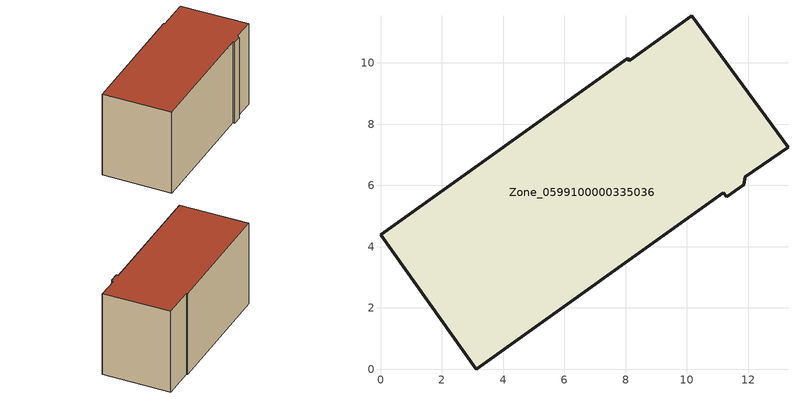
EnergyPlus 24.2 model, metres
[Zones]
Zone_0599100000335036
 floor ground (C_G): 8.07,10.15 8.12,10.08 10.16,11.54 13.3,7.24 11.9,6.29 11.85,6.03 11.3,5.63 11.19,5.76 3.13,0 0,4.39 z0
 wall outside (C_F): 11.85,6.03 11.9,6.29 13.3,7.24 10.16,11.54 8.12,10.08 8.07,10.15 0,4.39 3.13,0 11.19,5.76 11.3,5.63 11.85,6.03 z0:6.77
 roof outside (C_R): 11.9,6.29 13.3,7.24 10.16,11.54 8.12,10.08 8.07,10.15 0,4.39 3.13,0 11.19,5.76 11.3,5.63 11.85,6.03 z6.77
[BUILDING]
Pand.0599100000335036: North Axis=0; Terrain=City; Loads Convergence Tolerance Value=0.04; Temperature Convergence Tolerance Value=0.4; Solar Distribution=FullExterior; Maximum Number of Warmup Days=25; Minimum Number of Warmup Days=1
[Site:Location]
Rotterdam.The.Hague.AP_ZH_NLD Design_Conditions: Latitude=51.96; Longitude=4.45; Time Zone=1; Elevation=-4.5
[SITE:GROUNDTEMPERATURE:BUILDINGSURFACE]
18, 18, 18, 18, 18, 18, 18, 18, 18, 18, 18, 18
[MATERIAL] Thermal Absorptance=0.9; Solar Absorptance=0.7; Visible Absorptance=0.7
Name | Roughness | Thickness | Conductivity | Density | Specific Heat
G.TI.1975-1991 | MediumSmooth | 0.15 | 0.288461 | 540 | 1210
F.TI.1975-1991 | Rough | 0.3 | 0.230769 | 1920 | 840
R.TI.1975-1991 | MediumRough | 0.2 | 0.153846 | 1500 | 1000
[CONSTRUCTION]
C_G: G.TI.1975-1991
C_F: F.TI.1975-1991
C_R: R.TI.1975-1991
[ZONE]
Zone_0599100000335036: Type=1; Multiplier=1; Ceiling Height=Autocalculate; Volume=Autocalculate; Floor Area=autocalculate; Part of Total Floor Area=Yes
[ZONEINFILTRATION:DESIGNFLOWRATE]
Infil_Zone_0599100000335036: Zone or ZoneList or Space or SpaceList=Zone_0599100000335036; Schedule=AlwaysOn; Design Flow Rate Calculation Method=Flow/Area; Flow Rate per Floor Area=0.003; Constant Term Coefficient=1; Temperature Term Coefficient=0; Velocity Term Coefficient=0; Velocity Squared Term Coefficient=0
[HVACTEMPLATE:ZONE:IDEALLOADSAIRSYSTEM]
Zone_0599100000335036: Maximum Heating Supply Air Temperature=50; Minimum Cooling Supply Air Temperature=13; Maximum Heating Supply Air Humidity Ratio=0.0156; Minimum Cooling Supply Air Humidity Ratio=0.0077; Heating Limit=NoLimit; Cooling Limit=NoLimit; Dehumidification Control Type=ConstantSensibleHeatRatio; Cooling Sensible Heat Ratio=0.7; Dehumidification Setpoint=60; Humidification Control Type=None; Humidification Setpoint=30; Outdoor Air Method=None; Outdoor Air Flow Rate per Person=0.00944; Outdoor Air Flow Rate per Zone Floor Area=0; Outdoor Air Flow Rate per Zone=0; Demand Controlled Ventilation Type=None; Outdoor Air Economizer Type=NoEconomizer; Heat Recovery Type=None; Sensible Heat Recovery Effectiveness=0.7; Latent Heat Recovery Effectiveness=0.65
[ZONECONTROL:THERMOSTAT]
ThermostatControl_Zone_0599100000335036: Zone or ZoneList=Zone_0599100000335036; Control Type Schedule=DualSetpointControlType; Control 1=Thermostat_Zone_0599100000335036; Temperature Difference Between Cutout And Setpoint=0
[THERMOSTATSETPOINT:DUALSETPOINT]
Thermostat_Zone_0599100000335036: Heating Setpoint Temperature Schedule=HeatingSetpoint_Zone_0599100000335036; Cooling Setpoint Temperature Schedule=CoolingSetpoint_Zone_0599100000335036
[SCHEDULE:COMPACT]
HeatingSetpoint_Zone_0599100000335036: Through: 12/31, For: AllDays, Until: 24:00, 21
CoolingSetpoint_Zone_0599100000335036: Through: 12/31, For: AllDays, Until: 24:00, 24
DualSetpointControlType: Through: 12/31, For: AllDays, Until: 24:00, 4
AlwaysOn: Through: 12/31, For: AllDays, Until: 24:00, 1
